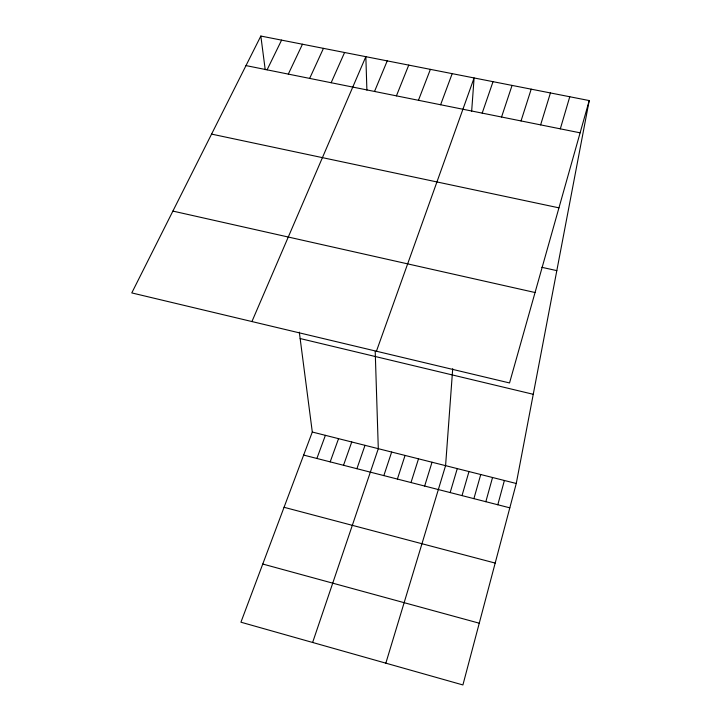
<?xml version="1.0" encoding="UTF-8"?>
<svg xmlns="http://www.w3.org/2000/svg" width="721" height="721" viewBox="0 0 721 721"><rect width="100%" height="100%" fill="white"/><g stroke="black" fill="none" stroke-linecap="round" stroke-linejoin="round"><path stroke-width="1.08" d="M452.716 368.683L445.578 465.649L385.843 663.167M471.651 111.205L474.103 77.949L376.434 351.226M299.314 332.138L312.301 432.032L240.931 622.205L462.909 684.95L516.263 483.485L589.219 100.57L260.84 36.05L131.781 292.915L509.54 382.95L589.219 100.57M497.805 504.763L504.385 480.483M485.837 501.699L492.542 477.5M473.904 498.644L480.745 474.526M462.017 495.606L468.983 471.561M450.165 492.569L457.267 468.596M560.316 128.843L569.77 96.749M540.624 124.877L550.429 92.946M424.651 486.044L432.023 462.233M410.997 482.547L418.513 458.826M521.031 120.939L531.197 89.17M397.397 479.068L405.058 455.429M501.555 117.018L512.063 85.411M383.842 475.599L391.656 452.049M312.626 642.474L378.3 448.687L375.208 351.262M482.187 113.125L493.029 81.671M356.913 468.704L365.006 445.326M343.52 465.279L351.749 441.982M330.182 461.864L338.555 438.656M316.889 458.466L325.396 435.34M440.612 104.752L452.184 73.641M418.441 100.3L430.392 69.369M396.415 95.866L408.744 65.106M374.523 91.459L387.231 60.879M251.926 321.548L365.844 56.68L366.899 90.125M331.146 82.735L344.584 52.507M309.66 78.409L323.459 48.352M288.31 74.11L302.459 44.224M267.085 69.838L281.587 40.124M245.996 65.593L580.117 132.826M211.577 134.106L558.946 207.846M541.822 267.311L556.819 270.627M172.896 211.091L535.054 292.519M300.152 338.546L533.252 394.297M312.301 432.032L516.263 483.485M303.649 455.077L509.819 507.836M284.056 507.296L495.183 563.074M262.759 564.038L479.267 623.205M260.84 36.05L265.211 69.658"/></g></svg>
